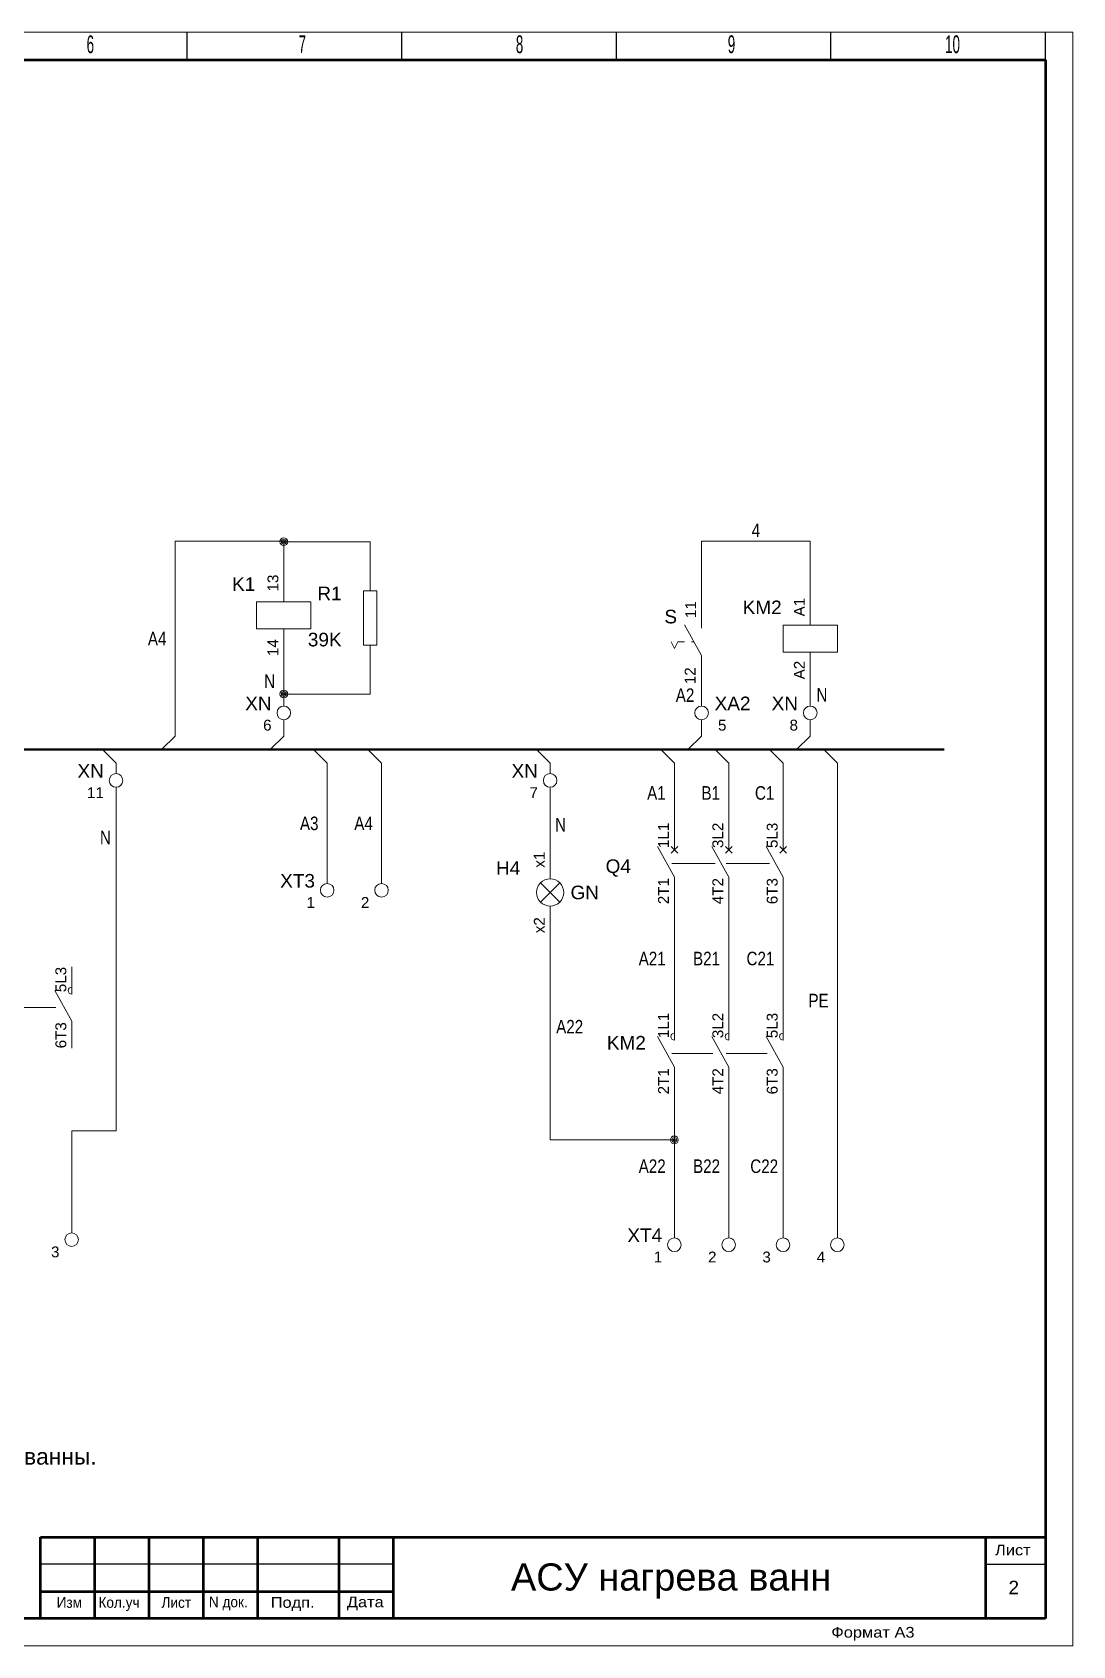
# Model space of a CAD drawing. Header units: inches. Extents: x 1904 to 4208, y 439 to 1413.
# Drawn here: x 2225.4 to 2416.9, y 696.7 to 993.7 of the extents above; entities that cross this region are included whole.
import ezdxf
from ezdxf.enums import TextEntityAlignment as Align

# ---------------------------------------------------------------- set-up
doc = ezdxf.new("R2010")
doc.units = ezdxf.units.IN
doc.header["$MEASUREMENT"] = 0
doc.linetypes.add('Caddy_Solid', pattern=[0])
doc.layers.get('0').update_dxf_attribs({"lineweight": 15})
for name, color, linetype in [('DESC', 255, 'Continuous'), ('TERMS', 7, 'Continuous'), ('WIRES', 7, 'Continuous')]:
    doc.layers.add(name, color=color, linetype=linetype)
for name, color, linetype, lineweight in [('MISC', 7, 'Continuous', 15), ('TAGS', 250, 'Continuous', 15), ('WIREFIXED', 7, 'Continuous', 15)]:
    doc.layers.add(name, color=color, linetype=linetype, lineweight=lineweight)
doc.styles.get("Standard").update_dxf_attribs({"font": 'arial.ttf'})

# ---------------------------------------------------------------- blocks, each defined once
blk = doc.blocks.new('VT0002')
blk.add_circle((0, 0), 1.25)
for tag, p in [('INST', (-2.25, 6.5)), ('LOC', (-2.25, 3.5)), ('DESC1', (-2.25, -6.25)), ('DESC2', (-2.25, -9.25)), ('DESC3', (-2.25, -12.25))]:
    blk.add_attdef(tag, text='', height=2.5).set_placement(p, align=Align.RIGHT)
at = {"flags": 1}
for tag, p, height in [('ASSYCODE', (2.75, 10.75), 1), ('CATDESC', (2.75, 9.25), 1), ('CAT', (2.75, 4.75), 1.5), ('MFG', (2.75, 7.25), 1.5), ('X4PIN01', (-1.25, 1), 0.25), ('X4TERMDESC01', (-1.25, 0.5), 0.4), ('X4TERM01', (-1.25, 0), 0.25), ('STRIPSEQ', (0, 0), 0.025), ('X2PIN01', (0, 2.25), 0.25), ('X2TERMDESC01', (0, 1.75), 0.4), ('X2TERM01', (0, 1.25), 0.25), ('X8PIN01', (0, -0.25), 0.25), ('X1PIN01', (1.25, 1), 0.25), ('X1TERMDESC01', (1.25, 0.5), 0.4), ('X1TERM01', (1.25, 0), 0.25), ('LINKTERM', (0, -0.04), 0.025), ('X8TERMDESC01', (0, -0.75), 0.4), ('X8TERM01', (0, -1.25), 0.25)]:
    blk.add_attdef(tag, p, '', height=height, dxfattribs=at)
at = {"flags": 8}
for tag, height, p in [('TAGSTRIP', 2.5, (-2.25, 0.5)), ('TERM01', 2, (-2.25, -3.25))]:
    blk.add_attdef(tag, text='', height=height, dxfattribs=at).set_placement(p, align=Align.RIGHT)
blk = doc.blocks.new('VT0_418')
for p, q in [((-2.5, 0), (2.5, 0)), ((0, -2.5), (-2.5, 0))]:
    blk.add_line(p, q)
at = {"flags": 1}
for tag, p in [('X4TERM01', (-2.5, 0)), ('X1TERM01', (2.5, 0)), ('WDWSEQ', (-2.63, -0.91)), ('X8TERM01', (0, -2.5))]:
    blk.add_attdef(tag, p, '', height=0.4, dxfattribs=at)
blk = doc.blocks.new('VCR1')
for p, q in [((0, 2.5), (0, 7.5)), ((0, -2.5), (0, -7.5))]:
    blk.add_line(p, q)
blk.add_lwpolyline([(-5, 2.5), (-5, -2.5), (5, -2.5), (5, 2.5)], close=True)
for tag, p in [('INST', (-5.25, 11.5)), ('LOC', (-5.25, 8)), ('TAG1', (-5.25, 4.5)), ('DESC1', (-5.25, -6.85)), ('DESC2', (-5.25, -10.35)), ('DESC3', (-5.25, -13.85))]:
    blk.add_attdef(tag, text='', height=2.5).set_placement(p, align=Align.RIGHT)
blk.add_attdef('TERM01', text='', height=2, rotation=90).set_placement((-1, 7.5), align=Align.RIGHT)
at = {"flags": 1}
for tag, p, height in [('X2TERM01', (0, 7.5), 0.32), ('X4LINK', (-5, 0), 0.32), ('X1LINK', (5, 0), 0.32), ('ASSYCODE', (1, -4), 1), ('FAMILY', (1, -5.5), 1), ('X8TERM02', (0, -7.5), 0.32), ('CATDESC', (1, -7), 1)]:
    blk.add_attdef(tag, p, '', height=height, dxfattribs=at)
blk.add_attdef('TERM02', (-1, -7.5), '', height=2, rotation=90)
at = {"flags": 9}
for tag, p in [('MFG', (-6, 1)), ('CAT', (-6, -1.5))]:
    blk.add_attdef(tag, text='', height=1.5, dxfattribs=at).set_placement(p, align=Align.RIGHT)
at = {"lineweight": 9}
for tag, p in [('NO', (-5.5, -16.5)), ('NC', (-5.5, -20))]:
    blk.add_attdef(tag, text='', height=2.5, dxfattribs=at).set_placement(p, align=Align.TOP_RIGHT)
for tag, p in [('XREFNO', (-4, -16.5)), ('XREFNC', (-4, -20))]:
    blk.add_attdef(tag, text='', height=2.5, dxfattribs=at).set_placement(p, align=Align.TOP_LEFT)
blk = doc.blocks.new('WDDOT')
for radius in [0.72, 0.449, 0.223]:
    blk.add_circle((0, 0), radius)
blk = doc.blocks.new('VRE1B')
for p, q in [((0, 5), (0, 10)), ((0, -5), (0, -10))]:
    blk.add_line(p, q)
blk.add_lwpolyline([(-1.25, 5), (-1.25, -5), (1.25, -5), (1.25, 5)], close=True)
for tag, p in [('INST', (-5.25, 10.25)), ('LOC', (-5.25, 6.75)), ('TAG1', (-5.25, 3.25)), ('RATING1', (-5.25, -1.25)), ('DESC1', (-5.25, -5.25)), ('DESC2', (-5.25, -8.75)), ('DESC3', (-5.25, -12.25))]:
    blk.add_attdef(tag, text='', height=2.5).set_placement(p, align=Align.RIGHT)
blk.add_attdef('TERM01', text='', height=2, rotation=90).set_placement((-1, 10), align=Align.RIGHT)
at = {"flags": 1}
for tag, p, height in [('X2TERM01', (0, 10), 0.32), ('MFG', (2.75, 9), 1.5), ('CAT', (2.75, 6.5), 1.5), ('ASSYCODE', (2.25, -1.5), 1), ('FAMILY', (2.25, -3), 1), ('CATDESC', (2.25, -4.5), 1), ('X8TERM02', (0, -10), 0.32)]:
    blk.add_attdef(tag, p, '', height=height, dxfattribs=at)
blk.add_attdef('TERM02', (-1, -10), '', height=2, rotation=90)
blk = doc.blocks.new('WD_WNV')
at = {"linetype": 'Continuous', "width": 0.8}
blk.add_attdef('WIRENO', text='', height=2.5, dxfattribs=at).set_placement((-1.6, 0), align=Align.MIDDLE_RIGHT)
at = {"flags": 1}
for tag, p in [('W01USER', (-1, 1.25)), ('W02USER', (-1, 1.125)), ('W03USER', (-1, 1)), ('W04USER', (-1, 0.875)), ('W05USER', (-1, 0.75)), ('W06USER', (-1, 0.625)), ('W07USER', (-1, 0.5)), ('W08USER', (-1, 0.375)), ('W09USER', (-1, 0.25)), ('W10USER', (-1, 0.125))]:
    blk.add_attdef(tag, text='', height=0.08, dxfattribs=at).set_placement(p, align=Align.CENTER)
blk = doc.blocks.new('VMS21P')
for p, q in [((0, 7.5), (0, 2.5)), ((0, -2.5), (-3.12, 3.12)), ((0, -2.5), (0, -7.5))]:
    blk.add_line(p, q)
blk.add_arc((0, 3.12), 0.625, 90, 270)
for tag, p in [('INST', (-5.25, 6.75)), ('LOC', (-5.25, 3.75)), ('TAG2', (-5.25, 0.75)), ('XREF', (-5.25, -3.75)), ('DESC1', (-5.25, -6.75)), ('DESC2', (-5.25, -9.75)), ('DESC3', (-5.25, -12.75))]:
    blk.add_attdef(tag, text='', height=2.5).set_placement(p, align=Align.RIGHT)
blk.add_attdef('TERM01', text='', height=2, rotation=90).set_placement((-1, 7.5), align=Align.RIGHT)
at = {"flags": 1}
for tag, p, height in [('X2TERM01', (0, 7.5), 0.32), ('X4LINK', (-2.91, 0), 0.32), ('X1LINK', (-0.5, 0), 0.32), ('CONTACT', (4, -3.5), 1), ('FAMILY', (4, -5), 1), ('X8TERM02', (0, -7.5), 0.32)]:
    blk.add_attdef(tag, p, '', height=height, dxfattribs=at)
blk.add_attdef('TERM02', (-1, -7.5), '', height=2, rotation=90)
blk = doc.blocks.new('VCB1')
for p, q in [((0, 7.5), (0, 2.5)), ((0, -2.5), (-3.12, 3.12)), ((0.62, 1.88), (-0.62, 3.12)), ((-0.62, 1.88), (0.62, 3.12)), ((0, -2.5), (0, -7.5))]:
    blk.add_line(p, q)
for tag, p in [('INST', (-8, 5.25)), ('LOC', (-8, 1.75)), ('TAG1', (-8, -1.75)), ('RATING1', (-8, -6.35)), ('DESC1', (-8, -14.35)), ('DESC2', (-8, -17.85)), ('DESC3', (-8, -21.35))]:
    blk.add_attdef(tag, text='', height=2.5).set_placement(p, align=Align.RIGHT)
blk.add_attdef('TERM01', text='', height=2, rotation=90).set_placement((-1, 7.5), align=Align.RIGHT)
at = {"flags": 1}
for tag, p, height in [('X2TERM01', (0, 7.5), 0.32), ('MFG', (2.75, 6.5), 1.5), ('CAT', (2.75, 4), 1.5), ('X4LINK', (-2, 0), 0.32), ('X1LINK', (-0.5, 0), 0.32), ('X8TERM02', (0, -7.5), 0.32), ('ASSYCODE', (1, -9), 1), ('CATDESC', (1, -12), 1), ('FAMILY', (1, -10.5), 1), ('CONTACT', (1, -13.5), 1), ('COMMON', (2.25, -14.75), 1)]:
    blk.add_attdef(tag, p, '', height=height, dxfattribs=at)
blk.add_attdef('TERM02', (-1, -7.5), '', height=2, rotation=90)
at = {"lineweight": 15}
blk.add_attdef('XREF', text='', height=2.5, dxfattribs=at).set_placement((-8, -10.35), align=Align.RIGHT)
blk = doc.blocks.new('VCB2')
for p, q in [((0, 7.5), (0, 2.5)), ((0, -2.5), (-3.12, 3.12)), ((0.62, 1.88), (-0.62, 3.12)), ((-0.62, 1.88), (0.62, 3.12)), ((0, -2.5), (0, -7.5))]:
    blk.add_line(p, q)
blk.add_attdef('TERM01', text='', height=2, rotation=90).set_placement((-1, 7.5), align=Align.RIGHT)
at = {"flags": 1}
for tag, p, height in [('X2TERM01', (0, 7.5), 0.32), ('X4LINK', (-2.5, 0), 0.32), ('X1LINK', (-0.5, 0), 0.32), ('X8TERM02', (0, -7.5), 0.32), ('FAMILY', (1, -10.5), 1), ('CONTACT', (1, -13.5), 1)]:
    blk.add_attdef(tag, p, '', height=height, dxfattribs=at)
for tag, p in [('INST', (-8, 2.65)), ('LOC', (-8, -0.35)), ('TAG2', (-8, -3.35)), ('DESC1', (-8, -13.35)), ('DESC2', (-8, -16.35)), ('DESC3', (-8, -19.35))]:
    blk.add_attdef(tag, text='', height=2.5).set_placement(p, align=Align.RIGHT)
blk.add_attdef('TERM02', (-1, -7.5), '', height=2, rotation=90)
blk.add_attdef('RATING1', text='', height=2.5, dxfattribs=at).set_placement((-8, -6.35), align=Align.RIGHT)
at = {"lineweight": 15}
blk.add_attdef('XREF', text='', height=2.5, dxfattribs=at).set_placement((-8, -10.35), align=Align.RIGHT)
blk = doc.blocks.new('VSS2122F')
for p, q in [((0, 7.5), (0, 2.5)), ((0, -2.5), (-3.12, 3.12)), ((-5, -1.25), (-5.62, 0)), ((-4.38, 0), (-5, -1.25)), ((-4.38, 0), (-3.12, 0)), ((-1.88, 0), (-1.39, 0)), ((0, -2.5), (0, -7.5))]:
    blk.add_line(p, q)
for tag, p in [('INST', (-4.51, 9.4)), ('LOC', (-4.51, 6.4)), ('TAG2', (-4.51, 3.4)), ('DESC1', (-4.51, -9.72)), ('DESC2', (-4.51, -12.72)), ('DESC3', (-4.51, -15.72))]:
    blk.add_attdef(tag, text='', height=2.5).set_placement(p, align=Align.RIGHT)
blk.add_attdef('TERM01', text='', height=2, rotation=90).set_placement((-1, 7.5), align=Align.RIGHT)
at = {"flags": 1}
for tag, p, height in [('X2TERM01', (0, 7.5), 0.32), ('CONTACT', (0.75, 3.89), 1), ('COMMON', (2, 2.64), 1), ('X4LINK', (-7.26, 0), 0.32), ('X1LINK', (-0.12, 0), 0.32), ('ASSYCODE', (1, -3.5), 1), ('CATDESC', (1, -6.5), 1), ('FAMILY', (1, -5), 1), ('X8TERM02', (0, -7.5), 0.32)]:
    blk.add_attdef(tag, p, '', height=height, dxfattribs=at)
blk.add_attdef('TERM02', (-1.1, -7.8), '', height=2, rotation=90)
at = {"lineweight": 15}
blk.add_attdef('STATE', (4.16, -2), '', height=2.5, dxfattribs=at)
blk.add_attdef('XREF', text='', height=2.5, dxfattribs=at).set_placement((-4.51, -6.72), align=Align.RIGHT)
blk = doc.blocks.new('VMS1')
for p, q in [((0, 2.5), (0, 7.5)), ((0, -2.5), (0, -7.5))]:
    blk.add_line(p, q)
blk.add_lwpolyline([(-5, 2.5), (-5, -2.5), (5, -2.5), (5, 2.5)], close=True)
for tag, p in [('INST', (-5.25, 10.5)), ('LOC', (-5.25, 7.5)), ('TAG1', (-5.25, 4.5)), ('DESC1', (-5.25, -6.85)), ('DESC2', (-5.25, -9.85)), ('DESC3', (-5.25, -12.85))]:
    blk.add_attdef(tag, text='', height=2.5).set_placement(p, align=Align.RIGHT)
blk.add_attdef('TERM01', text='', height=2, rotation=90).set_placement((-1, 7.5), align=Align.RIGHT)
at = {"flags": 1}
for tag, p, height in [('X2TERM01', (0, 7.5), 0.32), ('X4LINK', (-5, 0), 0.32), ('X1LINK', (5, 0), 0.32), ('ASSYCODE', (1, -4), 1), ('FAMILY', (1, -5.5), 1), ('X8TERM02', (0, -7.5), 0.32), ('CATDESC', (1, -7), 1)]:
    blk.add_attdef(tag, p, '', height=height, dxfattribs=at)
blk.add_attdef('TERM02', (-1, -7.5), '', height=2, rotation=90)
at = {"flags": 9}
for tag, p in [('MFG', (-6, 1)), ('CAT', (-6, -1.5))]:
    blk.add_attdef(tag, text='', height=1.5, dxfattribs=at).set_placement(p, align=Align.RIGHT)
at = {"lineweight": 9}
for tag, p in [('NO', (-5.5, -16.5)), ('NC', (-5.5, -19.5))]:
    blk.add_attdef(tag, text='', height=2.5, dxfattribs=at).set_placement(p, align=Align.TOP_RIGHT)
for tag, p in [('XREFNO', (-4, -16.5)), ('XREFNC', (-4, -19.5))]:
    blk.add_attdef(tag, text='', height=2.5, dxfattribs=at).set_placement(p, align=Align.TOP_LEFT)
blk = doc.blocks.new('WD_WNH')
at = {"linetype": 'Continuous', "width": 0.8}
blk.add_attdef('WIRENO', text='', height=2.5, dxfattribs=at).set_placement((0, 0.75), align=Align.CENTER)
at = {"flags": 1}
for tag, p in [('W01USER', (0, 1.25)), ('W02USER', (0, 1.125)), ('W03USER', (0, 1)), ('W04USER', (0, 0.875)), ('W05USER', (0, 0.75)), ('W06USER', (0, 0.625)), ('W07USER', (0, 0.5)), ('W08USER', (0, 0.375)), ('W09USER', (0, 0.25)), ('W10USER', (0, 0.125))]:
    blk.add_attdef(tag, text='', height=0.08, dxfattribs=at).set_placement(p, align=Align.CENTER)
blk = doc.blocks.new('VLT1G')
for p, q in [((0, 7.5), (0, 2.5)), ((-1.77, -1.77), (1.77, 1.77)), ((1.77, -1.77), (-1.77, 1.77)), ((0, -2.5), (0, -7.5))]:
    blk.add_line(p, q)
blk.add_circle((0, 0), 2.5)
for tag, p in [('INST', (-5.5, 10.25)), ('LOC', (-5.5, 6.75)), ('TAG1', (-5.5, 3.25)), ('DESC1', (-5.5, -6.35)), ('DESC2', (-5.5, -9.85)), ('DESC3', (-5.5, -13.35))]:
    blk.add_attdef(tag, text='', height=2.5).set_placement(p, align=Align.RIGHT)
blk.add_attdef('TERM01', text='', height=2, rotation=90).set_placement((-1, 7.5), align=Align.RIGHT)
at = {"flags": 1}
for tag, p, height in [('X2TERM01', (0, 7.5), 0.32), ('X4LINK', (-3, 0), 0.32), ('X1LINK', (3, 0), 0.32), ('ASSYCODE', (1, -4), 1), ('FAMILY', (1, -5.5), 1), ('X8TERM02', (0, -7.5), 0.32), ('CATDESC', (1, -7), 1)]:
    blk.add_attdef(tag, p, '', height=height, dxfattribs=at)
blk.add_attdef('TERM02', (-1, -7.5), '', height=2, rotation=90)
at = {"flags": 9}
for tag, p in [('MFG', (-6, -0.25)), ('CAT', (-6, -2.75))]:
    blk.add_attdef(tag, text='', height=1.5, dxfattribs=at).set_placement(p, align=Align.RIGHT)
at = {"lineweight": 13}
blk.add_attdef('COLOR', text='', height=2.5, dxfattribs=at).set_placement((3.75, 0), align=Align.MIDDLE_LEFT)
at = {"lineweight": 15}
for tag, p in [('XREF', (-5.5, -18)), ('WDTAGALT', (-5.5, -21))]:
    blk.add_attdef(tag, text='', height=2.5, dxfattribs=at).set_placement(p, align=Align.RIGHT)

msp = doc.modelspace()

# ---------------------------------------------------------------- linework, layer by layer
at = {"linetype": 'Caddy_Solid', "lineweight": 25}
for p, q in [((2253.86, 988.65), (2253.86, 993.65)), ((2293.36, 988.65), (2293.36, 993.65)), ((2332.86, 988.65), (2332.86, 993.65)), ((2372.36, 988.65), (2372.36, 993.65)), ((2411.86, 988.65), (2411.86, 993.65)), ((2291.86, 711.65), (2226.86, 711.65)), ((2400.86, 711.65), (2411.86, 711.65))]:
    msp.add_line(p, q, dxfattribs=at)
at = {"linetype": 'Caddy_Solid', "lineweight": 50}
for p, q in [((2016.86, 988.59), (2411.86, 988.59)), ((2411.86, 988.59), (2411.86, 701.65)), ((2226.86, 716.65), (2411.86, 716.65)), ((2226.86, 701.65), (2226.86, 716.65)), ((2236.86, 701.65), (2236.86, 716.65)), ((2246.86, 701.65), (2246.86, 716.65)), ((2256.86, 701.65), (2256.86, 716.65)), ((2266.86, 701.65), (2266.86, 716.65)), ((2281.86, 701.65), (2281.86, 716.65)), ((2291.86, 701.65), (2291.86, 716.65)), ((2400.86, 701.65), (2400.86, 716.65)), ((2226.86, 706.65), (2291.86, 706.65)), ((2411.86, 701.65), (2004.86, 701.65))]:
    msp.add_line(p, q, dxfattribs=at)
at = {"lineweight": 18}
for p, q in [((2251.65, 899.97), (2271.65, 899.97)), ((2251.65, 899.97), (2251.65, 864.11)), ((2271.65, 899.97), (2271.65, 893.82)), ((2348.54, 899.97), (2368.54, 899.97)), ((2348.54, 899.97), (2348.54, 888.94)), ((2368.54, 899.97), (2368.54, 889.54)), ((2271.65, 899.88), (2287.54, 899.88)), ((2287.54, 899.88), (2287.54, 895.86)), ((2271.65, 878.82), (2271.65, 869.61)), ((2287.54, 875.86), (2287.54, 871.84)), ((2348.54, 873.94), (2348.54, 869.61)), ((2368.54, 874.54), (2368.54, 869.61)), ((2287.54, 871.84), (2271.65, 871.84)), ((2271.65, 867.11), (2271.65, 864.11)), ((2348.54, 867.11), (2348.54, 864.11)), ((2368.54, 867.11), (2368.54, 864.11)), ((2240.78, 857.18), (2240.78, 859.11)), ((2279.64, 836.96), (2279.64, 859.11)), ((2289.64, 836.96), (2289.64, 859.11)), ((2320.67, 857.18), (2320.67, 859.11)), ((2343.54, 848.15), (2343.54, 859.11)), ((2353.54, 848.15), (2353.54, 859.11)), ((2363.54, 848.15), (2363.54, 859.11)), ((2373.54, 771.71), (2373.54, 859.11)), ((2240.78, 791.45), (2240.78, 854.68)), ((2320.67, 842.81), (2320.67, 854.68)), ((2343.54, 813.15), (2343.54, 833.15)), ((2353.54, 813.15), (2353.54, 833.15)), ((2363.54, 813.15), (2363.54, 833.15)), ((2320.67, 789.76), (2320.67, 827.81)), ((2343.54, 771.71), (2343.54, 798.15)), ((2353.54, 771.71), (2353.54, 798.15)), ((2363.54, 771.71), (2363.54, 798.15)), ((2232.61, 772.65), (2232.61, 791.45)), ((2232.61, 791.45), (2240.78, 791.45)), ((2320.67, 789.76), (2343.54, 789.76))]:
    msp.add_line(p, q, dxfattribs=at)
at = {"lineweight": 40}
msp.add_line((2029.97, 861.61), (2393.2, 861.61), dxfattribs=at)
msp.add_lwpolyline([(1996.86, 696.65), (2416.86, 696.65), (2416.86, 993.65), (1996.86, 993.65)], close=True)
at = {"lineweight": 18}
for points in [[(2343.04, 840.65), (2351.04, 840.65)], [(2353.04, 840.65), (2361.04, 840.65)], [(2222.11, 814.12), (2229.69, 814.12)], [(2343.04, 805.65), (2350.63, 805.65)], [(2353.04, 805.65), (2360.63, 805.65)]]:
    msp.add_lwpolyline(points, dxfattribs=at)

# ---------------------------------------------------------------- block references
ref = msp.add_blockref('WD_WNH', (2358.54, 899.97), dxfattribs=at)
ref.add_attrib('WIRENOF', '4', dxfattribs={"layer": 'WIREFIXED', "linetype": 'Continuous', "height": 2.5, "width": 0.8}).set_placement((2358.54, 900.72), align=Align.CENTER)
for name, p in [('WDDOT', (2271.65, 899.88)), ('WDDOT', (2271.65, 871.84)), ('VT0_418', (2240.78, 861.61)), ('VT0_418', (2279.64, 861.61)), ('VT0_418', (2289.64, 861.61)), ('VT0_418', (2320.67, 861.61)), ('VT0_418', (2343.54, 861.61)), ('VT0_418', (2353.54, 861.61)), ('VT0_418', (2363.54, 861.61)), ('VT0_418', (2373.54, 861.61)), ('WDDOT', (2343.54, 789.76))]:
    msp.add_blockref(name, p, dxfattribs=at)
ref = msp.add_blockref('VRE1B', (2287.54, 885.86), dxfattribs=at)
ref.add_attrib('DESC1', '39K', dxfattribs={"layer": 'DESC', "height": 2.5}).set_placement((2282.29, 880.61), align=Align.RIGHT)
ref.add_attrib('TAG1', 'R1', dxfattribs={"layer": 'TAGS', "height": 2.5}).set_placement((2282.29, 889.11), align=Align.RIGHT)
ref = msp.add_blockref('VCR1', (2271.65, 886.32), dxfattribs=at)
ref.add_attrib('TERM02', '14', (2270.65, 878.82), dxfattribs={"layer": 'TERMS', "height": 2, "rotation": 90})
ref.add_attrib('TERM01', '13', dxfattribs={"layer": 'TERMS', "height": 2, "rotation": 90}).set_placement((2270.65, 893.82), align=Align.RIGHT)
ref.add_attrib('TAG1', 'K1', dxfattribs={"layer": 'TAGS', "height": 2.5}).set_placement((2266.4, 890.82), align=Align.RIGHT)
ref = msp.add_blockref('VSS2122F', (2348.54, 881.44), dxfattribs=at)
ref.add_attrib('TERM02', '12', (2347.44, 873.64), dxfattribs={"layer": 'TERMS', "height": 2, "rotation": 90})
ref.add_attrib('TERM01', '11', dxfattribs={"layer": 'TERMS', "height": 2, "rotation": 90}).set_placement((2347.54, 888.94), align=Align.RIGHT)
ref.add_attrib('TAG2', 'S', dxfattribs={"layer": 'TAGS', "height": 2.5}).set_placement((2344.03, 884.84), align=Align.RIGHT)
ref = msp.add_blockref('VMS1', (2368.54, 882.04), dxfattribs=at)
ref.add_attrib('TERM02', 'A2', (2367.54, 874.54), dxfattribs={"layer": 'TERMS', "height": 2, "rotation": 90})
ref.add_attrib('TERM01', 'A1', dxfattribs={"layer": 'TERMS', "height": 2, "rotation": 90}).set_placement((2367.54, 889.54), align=Align.RIGHT)
ref.add_attrib('TAG1', 'KM2', dxfattribs={"layer": 'TAGS', "height": 2.5}).set_placement((2363.29, 886.54), align=Align.RIGHT)
ref = msp.add_blockref('WD_WNV', (2251.65, 882.04), dxfattribs=at)
ref.add_attrib('WIRENOF', 'A4', dxfattribs={"layer": 'WIREFIXED', "linetype": 'Continuous', "height": 2.5, "width": 0.8}).set_placement((2250.05, 882.04), align=Align.MIDDLE_RIGHT)
ref = msp.add_blockref('WD_WNV', (2271.65, 874.21), dxfattribs=at)
ref.add_attrib('WIRENOF', 'N', dxfattribs={"layer": 'WIREFIXED', "linetype": 'Continuous', "height": 2.5, "width": 0.8}).set_placement((2270.05, 874.21), align=Align.MIDDLE_RIGHT)
ref = msp.add_blockref('VT0002', (2271.65, 868.36), dxfattribs=at)
ref.add_attrib('TERM01', '6', dxfattribs={"layer": 'TERMS', "height": 2, "flags": 8}).set_placement((2269.4, 865.11), align=Align.RIGHT)
ref.add_attrib('TAGSTRIP', 'XN', dxfattribs={"layer": 'TAGS', "height": 2.5, "flags": 8}).set_placement((2269.4, 868.86), align=Align.RIGHT)
ref = msp.add_blockref('WD_WNV', (2349.28, 869.5), dxfattribs=at)
ref.add_attrib('WIRENOF', 'A2', dxfattribs={"layer": 'WIREFIXED', "linetype": 'Continuous', "height": 2.5, "width": 0.8}).set_placement((2347.21, 871.63), align=Align.MIDDLE_RIGHT)
ref = msp.add_blockref('VT0002', (2348.54, 868.36), dxfattribs=at)
ref.add_attrib('TERM01', '5', dxfattribs={"layer": 'TERMS', "height": 2, "flags": 8}).set_placement((2353.12, 865.11), align=Align.RIGHT)
ref.add_attrib('TAGSTRIP', 'XA2', dxfattribs={"layer": 'TAGS', "height": 2.5, "flags": 8}).set_placement((2357.55, 868.86), align=Align.RIGHT)
ref = msp.add_blockref('VT0002', (2368.54, 868.36), dxfattribs=at)
ref.add_attrib('TERM01', '8', dxfattribs={"layer": 'TERMS', "height": 2, "flags": 8}).set_placement((2366.29, 865.11), align=Align.RIGHT)
ref.add_attrib('TAGSTRIP', 'XN', dxfattribs={"layer": 'TAGS', "height": 2.5, "flags": 8}).set_placement((2366.29, 868.86), align=Align.RIGHT)
ref = msp.add_blockref('WD_WNV', (2368.54, 872.08), dxfattribs=at)
ref.add_attrib('WIRENOF', 'N', dxfattribs={"layer": 'WIREFIXED', "linetype": 'Continuous', "height": 2.5, "width": 0.8}).set_placement((2371.7, 871.68), align=Align.MIDDLE_RIGHT)
at = {"lineweight": 18, "xscale": -1, "rotation": 180}
for p in [(2251.65, 861.61), (2271.65, 861.61), (2348.54, 861.61), (2368.54, 861.61)]:
    msp.add_blockref('VT0_418', p, dxfattribs=at)
at = {"lineweight": 18}
ref = msp.add_blockref('VT0002', (2240.78, 855.93), dxfattribs=at)
ref.add_attrib('TERM01', '11', dxfattribs={"layer": 'TERMS', "height": 2, "flags": 8}).set_placement((2238.53, 852.68), align=Align.RIGHT)
ref.add_attrib('TAGSTRIP', 'XN', dxfattribs={"layer": 'TAGS', "height": 2.5, "flags": 8}).set_placement((2238.53, 856.43), align=Align.RIGHT)
ref = msp.add_blockref('VT0002', (2320.67, 855.93), dxfattribs=at)
ref.add_attrib('TERM01', '7', dxfattribs={"layer": 'TERMS', "height": 2, "flags": 8}).set_placement((2318.42, 852.68), align=Align.RIGHT)
ref.add_attrib('TAGSTRIP', 'XN', dxfattribs={"layer": 'TAGS', "height": 2.5, "flags": 8}).set_placement((2318.42, 856.43), align=Align.RIGHT)
ref = msp.add_blockref('WD_WNV', (2343.54, 853.63), dxfattribs=at)
ref.add_attrib('WIRENOF', 'A1', dxfattribs={"layer": 'WIREFIXED', "linetype": 'Continuous', "height": 2.5, "width": 0.8}).set_placement((2341.94, 853.63), align=Align.MIDDLE_RIGHT)
ref = msp.add_blockref('WD_WNV', (2353.54, 853.63), dxfattribs=at)
ref.add_attrib('WIRENOF', 'B1', dxfattribs={"layer": 'WIREFIXED', "linetype": 'Continuous', "height": 2.5, "width": 0.8}).set_placement((2351.94, 853.63), align=Align.MIDDLE_RIGHT)
ref = msp.add_blockref('WD_WNV', (2363.54, 853.63), dxfattribs=at)
ref.add_attrib('WIRENOF', 'C1', dxfattribs={"layer": 'WIREFIXED', "linetype": 'Continuous', "height": 2.5, "width": 0.8}).set_placement((2361.94, 853.63), align=Align.MIDDLE_RIGHT)
ref = msp.add_blockref('WD_WNV', (2241.43, 845.42), dxfattribs=at)
ref.add_attrib('WIRENOF', 'N', dxfattribs={"layer": 'WIREFIXED', "linetype": 'Continuous', "height": 2.5, "width": 0.8}).set_placement((2239.83, 845.42), align=Align.MIDDLE_RIGHT)
ref = msp.add_blockref('WD_WNV', (2279.64, 848.03), dxfattribs=at)
ref.add_attrib('WIRENOF', 'A3', dxfattribs={"layer": 'WIREFIXED', "linetype": 'Continuous', "height": 2.5, "width": 0.8}).set_placement((2278.04, 848.03), align=Align.MIDDLE_RIGHT)
ref = msp.add_blockref('WD_WNV', (2289.64, 848.03), dxfattribs=at)
ref.add_attrib('WIRENOF', 'A4', dxfattribs={"layer": 'WIREFIXED', "linetype": 'Continuous', "height": 2.5, "width": 0.8}).set_placement((2288.04, 848.03), align=Align.MIDDLE_RIGHT)
ref = msp.add_blockref('WD_WNV', (2320.43, 848.18), dxfattribs=at)
ref.add_attrib('WIRENOF', 'N', dxfattribs={"layer": 'WIREFIXED', "linetype": 'Continuous', "height": 2.5, "width": 0.8}).set_placement((2323.59, 847.78), align=Align.MIDDLE_RIGHT)
ref = msp.add_blockref('VCB1', (2343.54, 840.65), dxfattribs=at)
ref.add_attrib('TERM02', '2T1', (2342.54, 833.15), dxfattribs={"layer": 'TERMS', "height": 2, "rotation": 90})
ref.add_attrib('TERM01', '1L1', dxfattribs={"layer": 'TERMS', "height": 2, "rotation": 90}).set_placement((2342.54, 848.15), align=Align.RIGHT)
ref.add_attrib('TAG1', 'Q4', dxfattribs={"layer": 'TAGS', "height": 2.5}).set_placement((2335.54, 838.9), align=Align.RIGHT)
ref = msp.add_blockref('VCB2', (2353.54, 840.65), dxfattribs=at)
ref.add_attrib('TERM02', '4T2', (2352.54, 833.15), dxfattribs={"layer": 'TERMS', "height": 2, "rotation": 90})
ref.add_attrib('TERM01', '3L2', dxfattribs={"layer": 'TERMS', "height": 2, "rotation": 90}).set_placement((2352.54, 848.15), align=Align.RIGHT)
ref = msp.add_blockref('VCB2', (2363.54, 840.65), dxfattribs=at)
ref.add_attrib('TERM02', '6T3', (2362.54, 833.15), dxfattribs={"layer": 'TERMS', "height": 2, "rotation": 90})
ref.add_attrib('TERM01', '5L3', dxfattribs={"layer": 'TERMS', "height": 2, "rotation": 90}).set_placement((2362.54, 848.15), align=Align.RIGHT)
ref = msp.add_blockref('VLT1G', (2320.67, 835.31), dxfattribs=at)
ref.add_attrib('TERM02', 'x2', (2319.67, 827.81), dxfattribs={"layer": 'TERMS', "height": 2, "rotation": 90})
ref.add_attrib('TERM01', 'x1', dxfattribs={"layer": 'TERMS', "height": 2, "rotation": 90}).set_placement((2319.67, 842.81), align=Align.RIGHT)
ref.add_attrib('COLOR', 'GN', dxfattribs={"layer": 'MISC', "lineweight": 13, "height": 2.5}).set_placement((2324.42, 835.31), align=Align.MIDDLE_LEFT)
ref.add_attrib('TAG1', 'H4', dxfattribs={"layer": 'TAGS', "height": 2.5}).set_placement((2315.17, 838.56), align=Align.RIGHT)
ref = msp.add_blockref('VT0002', (2279.64, 835.71), dxfattribs=at)
ref.add_attrib('TERM01', '1', dxfattribs={"layer": 'TERMS', "height": 2, "flags": 8}).set_placement((2277.39, 832.46), align=Align.RIGHT)
ref.add_attrib('TAGSTRIP', 'XT3', dxfattribs={"layer": 'TAGS', "height": 2.5, "flags": 8}).set_placement((2277.39, 836.21), align=Align.RIGHT)
ref = msp.add_blockref('VT0002', (2289.64, 835.71), dxfattribs=at)
ref.add_attrib('TERM01', '2', dxfattribs={"layer": 'TERMS', "height": 2, "flags": 8}).set_placement((2287.39, 832.46), align=Align.RIGHT)
ref = msp.add_blockref('WD_WNV', (2343.54, 823.15), dxfattribs=at)
ref.add_attrib('WIRENOF', 'A21', dxfattribs={"layer": 'WIREFIXED', "linetype": 'Continuous', "height": 2.5, "width": 0.8}).set_placement((2341.94, 823.15), align=Align.MIDDLE_RIGHT)
ref = msp.add_blockref('WD_WNV', (2353.54, 823.15), dxfattribs=at)
ref.add_attrib('WIRENOF', 'B21', dxfattribs={"layer": 'WIREFIXED', "linetype": 'Continuous', "height": 2.5, "width": 0.8}).set_placement((2351.94, 823.15), align=Align.MIDDLE_RIGHT)
ref = msp.add_blockref('WD_WNV', (2363.54, 823.15), dxfattribs=at)
ref.add_attrib('WIRENOF', 'C21', dxfattribs={"layer": 'WIREFIXED', "linetype": 'Continuous', "height": 2.5, "width": 0.8}).set_placement((2361.94, 823.15), align=Align.MIDDLE_RIGHT)
ref = msp.add_blockref('VMS21P', (2232.61, 814.12), dxfattribs=at)
ref.add_attrib('TERM02', '6T3', (2231.61, 806.62), dxfattribs={"layer": 'TERMS', "height": 2, "rotation": 90})
ref.add_attrib('TERM01', '5L3', dxfattribs={"layer": 'TERMS', "height": 2, "rotation": 90}).set_placement((2231.61, 821.62), align=Align.RIGHT)
ref = msp.add_blockref('WD_WNV', (2373.54, 815.41), dxfattribs=at)
ref.add_attrib('WIRENOF', 'PE', dxfattribs={"layer": 'WIREFIXED', "linetype": 'Continuous', "height": 2.5, "width": 0.8}).set_placement((2371.94, 815.41), align=Align.MIDDLE_RIGHT)
ref = msp.add_blockref('WD_WNV', (2328.35, 810.6), dxfattribs=at)
ref.add_attrib('WIRENOF', 'A22', dxfattribs={"layer": 'WIREFIXED', "linetype": 'Continuous', "height": 2.5, "width": 0.8}).set_placement((2326.75, 810.6), align=Align.MIDDLE_RIGHT)
ref = msp.add_blockref('VMS21P', (2343.54, 805.65), dxfattribs=at)
ref.add_attrib('TERM02', '2T1', (2342.54, 798.15), dxfattribs={"layer": 'TERMS', "height": 2, "rotation": 90})
ref.add_attrib('TERM01', '1L1', dxfattribs={"layer": 'TERMS', "height": 2, "rotation": 90}).set_placement((2342.54, 813.15), align=Align.RIGHT)
ref.add_attrib('TAG2', 'KM2', dxfattribs={"layer": 'TAGS', "height": 2.5}).set_placement((2338.29, 806.4), align=Align.RIGHT)
ref = msp.add_blockref('VMS21P', (2353.54, 805.65), dxfattribs=at)
ref.add_attrib('TERM02', '4T2', (2352.54, 798.15), dxfattribs={"layer": 'TERMS', "height": 2, "rotation": 90})
ref.add_attrib('TERM01', '3L2', dxfattribs={"layer": 'TERMS', "height": 2, "rotation": 90}).set_placement((2352.54, 813.15), align=Align.RIGHT)
ref = msp.add_blockref('VMS21P', (2363.54, 805.65), dxfattribs=at)
ref.add_attrib('TERM02', '6T3', (2362.54, 798.15), dxfattribs={"layer": 'TERMS', "height": 2, "rotation": 90})
ref.add_attrib('TERM01', '5L3', dxfattribs={"layer": 'TERMS', "height": 2, "rotation": 90}).set_placement((2362.54, 813.15), align=Align.RIGHT)
ref = msp.add_blockref('WD_WNV', (2343.54, 784.93), dxfattribs=at)
ref.add_attrib('WIRENOF', 'A22', dxfattribs={"layer": 'WIREFIXED', "linetype": 'Continuous', "height": 2.5, "width": 0.8}).set_placement((2341.94, 784.93), align=Align.MIDDLE_RIGHT)
ref = msp.add_blockref('WD_WNV', (2353.54, 784.93), dxfattribs=at)
ref.add_attrib('WIRENOF', 'B22', dxfattribs={"layer": 'WIREFIXED', "linetype": 'Continuous', "height": 2.5, "width": 0.8}).set_placement((2351.94, 784.93), align=Align.MIDDLE_RIGHT)
ref = msp.add_blockref('WD_WNV', (2364.23, 784.92), dxfattribs=at)
ref.add_attrib('WIRENOF', 'C22', dxfattribs={"layer": 'WIREFIXED', "linetype": 'Continuous', "height": 2.5, "width": 0.8}).set_placement((2362.63, 784.92), align=Align.MIDDLE_RIGHT)
ref = msp.add_blockref('VT0002', (2232.61, 771.4), dxfattribs=at)
ref.add_attrib('TERM01', '3', dxfattribs={"layer": 'TERMS', "height": 2, "flags": 8}).set_placement((2230.36, 768.15), align=Align.RIGHT)
ref = msp.add_blockref('VT0002', (2343.54, 770.46), dxfattribs=at)
ref.add_attrib('TERM01', '1', dxfattribs={"layer": 'TERMS', "height": 2, "flags": 8}).set_placement((2341.29, 767.21), align=Align.RIGHT)
ref.add_attrib('TAGSTRIP', 'XT4', dxfattribs={"layer": 'TAGS', "height": 2.5, "flags": 8}).set_placement((2341.29, 770.96), align=Align.RIGHT)
ref = msp.add_blockref('VT0002', (2353.54, 770.46), dxfattribs=at)
ref.add_attrib('TERM01', '2', dxfattribs={"layer": 'TERMS', "height": 2, "flags": 8}).set_placement((2351.29, 767.21), align=Align.RIGHT)
ref = msp.add_blockref('VT0002', (2363.54, 770.46), dxfattribs=at)
ref.add_attrib('TERM01', '3', dxfattribs={"layer": 'TERMS', "height": 2, "flags": 8}).set_placement((2361.29, 767.21), align=Align.RIGHT)
ref = msp.add_blockref('VT0002', (2373.54, 770.46), dxfattribs=at)
ref.add_attrib('TERM01', '4', dxfattribs={"layer": 'TERMS', "height": 2, "flags": 8}).set_placement((2371.29, 767.21), align=Align.RIGHT)

# ---------------------------------------------------------------- texts
at = {"layer": 'WIRES', "color": 7, "lineweight": 15}
for s, height, width, p in [('6', 3.27, 0.54, (2235.36, 989.81)), ('7', 3.27, 0.54, (2274.36, 989.81)), ('8', 3.27, 0.54, (2314.36, 989.81)), ('9', 3.27, 0.54, (2353.36, 989.81)), ('10', 3.275, 0.54, (2393.36, 989.81)), ('Лист', 1.965, 1.1, (2402.56, 713.29)), ('Изм', 1.965, 0.913, (2229.84, 703.63)), ('Кол.уч', 1.965, 0.913, (2237.54, 703.64)), ('Лист', 1.965, 0.913, (2249.14, 703.63)), ('N док.', 1.965, 0.913, (2257.86, 703.74)), ('Подп.', 1.965, 1.1, (2269.24, 703.64)), ('Дата', 1.965, 1.1, (2283.26, 703.73)), ('Формат А3', 1.965, 1.1, (2372.42, 698.15))]:
    msp.add_text(s, height=height, dxfattribs=dict(at, width=width)).set_placement(p)
at = {"layer": 'WIRES', "color": 7, "lineweight": 15, "attachment_point": 1}
for s, width, gutter_width, heights, insert, char_height in [('Коммутация внешних элементов произвести через\\Pмонтажную коробку. Расположить на внешней части ванны.', 112.0875, 1, [0], (2119.83, 737.99), 3), ('2', 31.316, 12.5, [3.05], (2405.03, 708.62), 2.5)]:
    msp.add_mtext_dynamic_manual_height_columns(s, width=width, gutter_width=gutter_width, heights=heights, dxfattribs=dict(at, insert=insert, char_height=char_height))
at = {"layer": 'WIRES', "color": 7, "lineweight": 15, "insert": (2313.46, 711.81), "char_height": 5, "width": 67.6458, "attachment_point": 1}
msp.add_mtext('АСУ нагрева ванн', dxfattribs=at)

doc.saveas('drawing.dxf')
